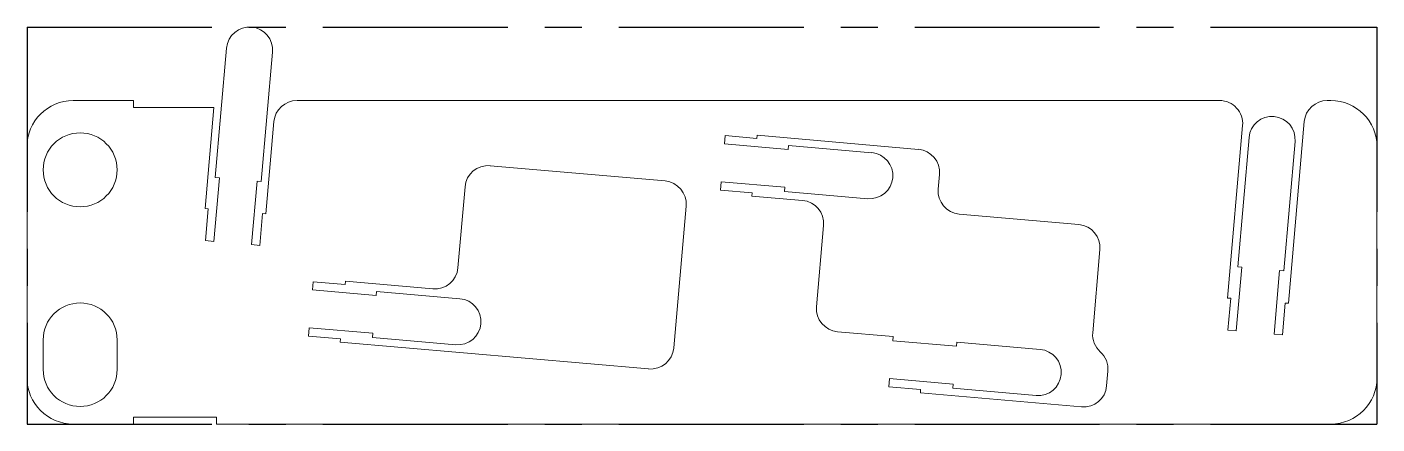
# Model space of a CAD drawing. Header units: inches. Extents: x -0.2 to 3.45, y -0.44 to 0.64.
import ezdxf

# ---------------------------------------------------------------- set-up
doc = ezdxf.new("R2010")
doc.units = ezdxf.units.IN
doc.header["$MEASUREMENT"] = 0
doc.linetypes.add('CENTERX2', pattern=[0.8, 0.5, -0.1, 0.1, -0.1])

msp = doc.modelspace()

# ---------------------------------------------------------------- linework, layer by layer
at = {"color": 7, "linetype": 'CENTERX2'}
for p, q in [((-0.2, 0.6363), (3.45, 0.6363)), ((-0.2, 0.6363), (-0.2, -0.4375)), ((3.45, 0.6363), (3.45, -0.4375)), ((-0.2, -0.4375), (3.45, -0.4375))]:
    msp.add_line(p, q, dxfattribs=at)
at = {"color": 7, "linetype": 'Continuous', "lineweight": 15}
for p, q in [((0.3089, 0.2294), (0.3395, 0.5793)), ((0.4641, 0.5684), (0.4334, 0.2185)), ((0.0875, 0.4375), (-0.075, 0.4375)), ((0.0875, 0.4375), (0.0875, 0.4188)), ((0.0875, 0.4188), (0.3054, 0.4188)), ((0.2815, 0.1452), (0.3054, 0.4188)), ((3.0244, 0.4375), (0.53, 0.4375)), ((3.325, 0.4375), (3.3156, 0.4375)), ((0.4677, 0.3804), (0.4459, 0.1308)), ((3.0459, -0.0967), (3.0867, 0.3696)), ((3.2533, 0.3804), (3.2103, -0.111)), ((1.6858, 0.32), (1.6878, 0.3424)), ((1.6878, 0.3424), (1.7737, 0.3349)), ((1.7737, 0.3349), (1.7745, 0.3436)), ((1.7745, 0.3436), (2.2103, 0.3054)), ((3.0734, -0.0125), (3.104, 0.3374)), ((-0.2, 0.3125), (-0.2, -0.3125)), ((1.8576, 0.3049), (1.6858, 0.32)), ((1.8586, 0.3161), (1.8576, 0.3049)), ((1.8586, 0.3161), (2.084, 0.2964)), ((3.2285, 0.3265), (3.1979, -0.0234)), ((3.45, -0.3125), (3.45, 0.3125)), ((1.5252, 0.2198), (1.052, 0.2612)), ((0.3201, 0.2284), (0.3051, 0.0565)), ((0.3089, 0.2294), (0.3201, 0.2284)), ((0.4072, 0.0476), (0.4222, 0.2195)), ((0.4222, 0.2195), (0.4334, 0.2185)), ((2.2671, 0.2377), (2.2636, 0.1979)), ((0.9843, 0.2044), (0.9651, -0.0152)), ((1.6749, 0.1954), (1.6769, 0.2179)), ((1.7608, 0.1879), (1.6749, 0.1954)), ((1.6769, 0.2179), (1.8487, 0.2028)), ((1.7601, 0.1792), (1.7608, 0.1879)), ((1.8487, 0.2028), (1.8477, 0.1916)), ((2.0731, 0.1719), (1.8477, 0.1916)), ((1.5484, -0.2319), (1.582, 0.1521)), ((1.897, 0.1672), (1.7601, 0.1792)), ((0.2902, 0.1444), (0.2815, 0.1452)), ((0.2827, 0.0585), (0.2902, 0.1444)), ((0.4371, 0.1316), (0.4296, 0.0457)), ((0.4459, 0.1308), (0.4371, 0.1316)), ((2.3204, 0.1302), (2.6442, 0.1019)), ((1.9346, -0.1202), (1.9539, 0.0995)), ((0.3051, 0.0565), (0.2827, 0.0585)), ((0.4296, 0.0457), (0.4072, 0.0476)), ((2.701, 0.0341), (2.6814, -0.1905)), ((3.0846, -0.0135), (3.0695, -0.1853)), ((3.0734, -0.0125), (3.0846, -0.0135)), ((3.1716, -0.1942), (3.1867, -0.0224)), ((3.1867, -0.0224), (3.1979, -0.0234)), ((0.5721, -0.075), (0.5741, -0.0526)), ((0.5741, -0.0526), (0.66, -0.0601)), ((0.66, -0.0601), (0.6608, -0.0514)), ((0.6608, -0.0514), (0.8974, -0.0721)), ((0.744, -0.09), (0.5721, -0.075)), ((0.745, -0.0788), (0.744, -0.09)), ((0.745, -0.0788), (0.9704, -0.0985)), ((3.0546, -0.0974), (3.0459, -0.0967)), ((3.0471, -0.1833), (3.0546, -0.0974)), ((3.2016, -0.1103), (3.1941, -0.1962)), ((3.2103, -0.111), (3.2016, -0.1103)), ((0.5613, -0.1995), (0.5632, -0.1771)), ((0.5632, -0.1771), (0.7351, -0.1921)), ((-0.1562, -0.21), (-0.1562, -0.29)), ((0.0437, -0.29), (0.0437, -0.21)), ((0.6472, -0.207), (0.5613, -0.1995)), ((0.6464, -0.2157), (0.6472, -0.207)), ((1.4807, -0.2887), (0.6464, -0.2157)), ((0.7351, -0.1921), (0.7341, -0.2033)), ((0.9595, -0.223), (0.7341, -0.2033)), ((2.1421, -0.201), (1.9915, -0.1879)), ((2.1412, -0.2122), (2.1421, -0.201)), ((2.313, -0.2273), (2.1412, -0.2122)), ((2.314, -0.2161), (2.313, -0.2273)), ((2.314, -0.2161), (2.5394, -0.2358)), ((3.0695, -0.1853), (3.0471, -0.1833)), ((3.1941, -0.1962), (3.1716, -0.1942)), ((2.1303, -0.3368), (2.1322, -0.3144)), ((2.1322, -0.3144), (2.3041, -0.3294)), ((2.7224, -0.2945), (2.719, -0.3343)), ((2.2162, -0.3443), (2.1303, -0.3368)), ((2.2154, -0.353), (2.2162, -0.3443)), ((2.6513, -0.3911), (2.2154, -0.353)), ((2.3041, -0.3294), (2.3031, -0.3406)), ((2.5285, -0.3603), (2.3031, -0.3406)), ((-0.075, -0.4375), (0.0875, -0.4375)), ((0.3125, -0.4188), (0.0875, -0.4188)), ((0.0875, -0.4188), (0.0875, -0.4375)), ((0.3125, -0.4375), (0.3125, -0.4188)), ((0.3125, -0.4375), (3.325, -0.4375))]:
    msp.add_line(p, q, dxfattribs=at)
msp.add_circle((-0.0563, 0.25), 0.1, dxfattribs=at)
for centre, radius, start, end in [((0.4018, 0.5738), 0.0625, 355, 175), ((-0.075, 0.3125), 0.125, 90, 180), ((0.53, 0.375), 0.0625, 90, 175), ((3.0244, 0.375), 0.0625, 355, 90), ((3.3156, 0.375), 0.0625, 90, 175), ((3.325, 0.3125), 0.125, 0, 90), ((3.1662, 0.332), 0.0625, 355, 175), ((2.0786, 0.2342), 0.0625, 265, 85), ((2.2048, 0.2432), 0.0625, 355, 85), ((1.0466, 0.199), 0.0625, 85, 175), ((1.5198, 0.1576), 0.0625, 355, 85), ((2.3259, 0.1924), 0.0625, 175, 265), ((1.8916, 0.105), 0.0625, 355, 85), ((2.6387, 0.0396), 0.0625, 355, 85), ((0.9028, -0.0098), 0.0625, 265, 355), ((0.9649, -0.1608), 0.0625, 265, 85), ((-0.0563, -0.21), 0.1, 0, 180), ((1.9969, -0.1256), 0.0625, 175, 265), ((2.7436, -0.1959), 0.0625, 175, 228.1301), ((1.4862, -0.2265), 0.0625, 265, 355), ((2.5339, -0.2981), 0.0625, 265, 85), ((2.6602, -0.289), 0.0625, 355, 48.1301), ((-0.0563, -0.29), 0.1, 180, 0), ((-0.075, -0.3125), 0.125, 180, 270), ((3.325, -0.3125), 0.125, 270, 0), ((2.6567, -0.3289), 0.0625, 265, 355)]:
    msp.add_arc(centre, radius, start, end, dxfattribs=at)

doc.saveas('drawing.dxf')
